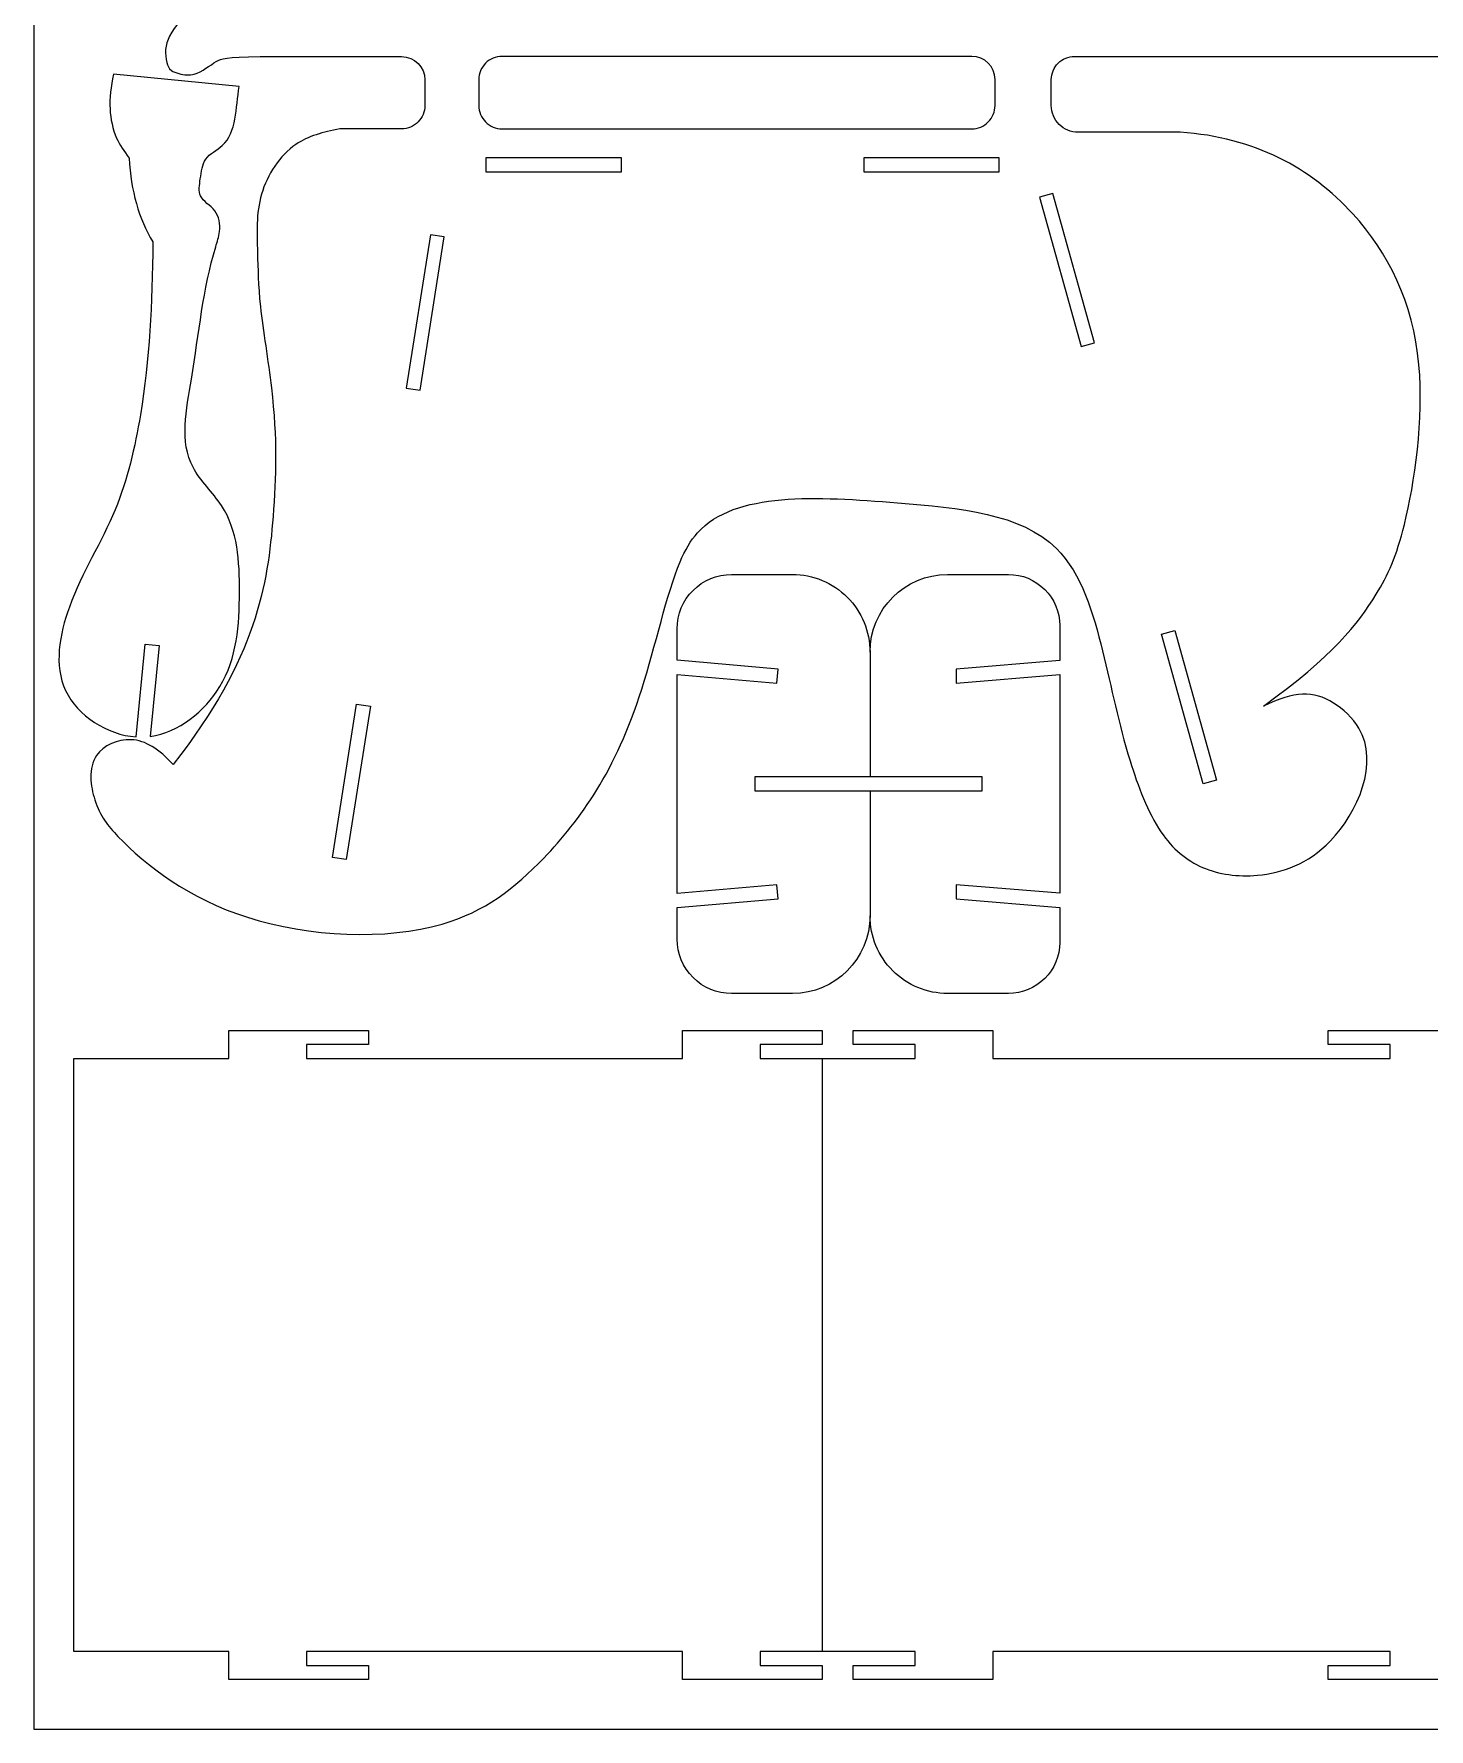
# Model space of a CAD drawing. Header units: centimetres. Extents: x -49.9 to 7.9, y -29.9 to 29.9.
# Drawn here: x -49.9 to -19.03, y -29.9 to 7.59 of the extents above; entities that cross this region are included whole.
import ezdxf

# ---------------------------------------------------------------- set-up
doc = ezdxf.new("R2010")
doc.units = ezdxf.units.CM
doc.header["$MEASUREMENT"] = 0
doc.layers.add('Capa 1', color=7, linetype='Continuous')

msp = doc.modelspace()

# ---------------------------------------------------------------- linework, layer by layer
at = {"layer": 'Capa 1', "color": 250, "lineweight": 20}
msp.add_lwpolyline([(-49.90008, -29.9), (7.89992, -29.9), (7.89992, 29.9), (-49.90008, 29.9), (-49.90008, -29.9)], close=True, dxfattribs=at)
at = {"layer": 'Capa 1', "color": 5, "lineweight": 9}
for points, knots in [([(-46.06931, 8.08966), (-46.39186, 8.04706), (-46.62519, 8.05703), (-46.89713, 7.54294), (-46.89713, 7.54294), (-47.003, 7.34279), (-47.00631, 7.1474), (-46.95833, 6.95998), (-46.95833, 6.95998), (-46.94168, 6.89497), (-46.91886, 6.8309), (-46.8586, 6.78635), (-46.8586, 6.78635), (-46.81539, 6.75441), (-46.75292, 6.73249), (-46.69502, 6.71655), (-46.69502, 6.71655), (-46.56568, 6.68096), (-46.45919, 6.67523), (-46.35267, 6.70527), (-46.35267, 6.70527), (-46.17721, 6.75475), (-46.00167, 6.90129), (-45.86429, 6.98475), (-45.86429, 6.98475), (-45.7522, 7.05286), (-45.66551, 7.07897), (-44.89481, 7.09058)], [0, 0, 0, 0, 0.125, 0.125, 0.125, 0.125, 0.25, 0.25, 0.25, 0.25, 0.375, 0.375, 0.375, 0.375, 0.5, 0.5, 0.5, 0.5, 0.625, 0.625, 0.625, 0.625, 0.75, 0.75, 0.75, 0.75, 1, 1, 1, 1]), ([(-39.54175, 7.09704), (-39.67832, 7.09704), (-39.8093, 7.04279), (-39.90587, 6.94622), (-39.90587, 6.94622), (-40.00245, 6.84964), (-40.0567, 6.71866), (-40.0567, 6.58209)], [0, 0, 0, 0, 0.33333333, 0.33333333, 0.33333333, 0.33333333, 1, 1, 1, 1]), ([(-27.38778, 6.58209), (-27.38778, 6.71866), (-27.33353, 6.84964), (-27.23696, 6.94622), (-27.23696, 6.94622), (-27.14038, 7.04279), (-27.00941, 7.09704), (-26.87283, 7.09704)], [0, 0, 0, 0, 0.33333333, 0.33333333, 0.33333333, 0.33333333, 1, 1, 1, 1]), ([(-47.32675, -7.94338), (-47.32675, -7.94338), (-47.12891, -5.93433), (-47.12891, -5.93433), (-47.12891, -5.93433), (-47.12891, -5.93433), (-47.43639, -5.90405), (-47.43639, -5.90405), (-47.43639, -5.90405), (-47.43639, -5.90405), (-47.63825, -7.9539), (-47.63825, -7.9539), (-47.63825, -7.9539), (-48.28685, -7.91174), (-48.93498, -7.48449), (-49.19714, -6.93169), (-49.19714, -6.93169), (-49.46113, -6.37497), (-49.33364, -5.69092), (-49.11558, -5.08618), (-49.11558, -5.08618), (-48.8345, -4.30672), (-48.4029, -3.65904), (-48.10188, -2.93168), (-48.10188, -2.93168), (-47.82729, -2.26822), (-47.66131, -1.53845), (-47.54448, -0.83247), (-47.54448, -0.83247), (-47.33789, 0.41576), (-47.28484, 1.58971), (-47.26749, 2.99764), (-47.26749, 2.99764), (-47.57895, 3.50434), (-47.75346, 4.12101), (-47.79105, 4.84768), (-47.79105, 4.84768), (-47.90544, 5.00187), (-48.00085, 5.13518), (-48.07047, 5.29051), (-48.07047, 5.29051), (-48.15737, 5.48438), (-48.20407, 5.71256), (-48.21538, 5.92776), (-48.21538, 5.92776), (-48.22886, 6.18486), (-48.19174, 6.42341), (-48.13886, 6.70473), (-48.13886, 6.70473), (-48.13886, 6.70473), (-45.35511, 6.4306), (-45.35511, 6.4306), (-45.35511, 6.4306), (-45.44474, 5.95478), (-45.40374, 5.41905), (-45.73277, 5.12325), (-45.73277, 5.12325), (-45.84815, 5.01954), (-46.00902, 4.94532), (-46.09587, 4.82526), (-46.09587, 4.82526), (-46.18021, 4.7087), (-46.19476, 4.54889), (-46.2177, 4.38571), (-46.2177, 4.38571), (-46.23653, 4.25159), (-46.26104, 4.11515), (-46.21388, 4.01079), (-46.21388, 4.01079), (-46.15644, 3.88372), (-45.99273, 3.80416), (-45.89802, 3.68112), (-45.89802, 3.68112), (-45.80058, 3.55453), (-45.77622, 3.3819), (-45.79387, 3.22303), (-45.79387, 3.22303), (-45.807, 3.1046), (-45.84348, 2.99386), (-45.87711, 2.88291), (-45.87711, 2.88291), (-46.16276, 1.94075), (-46.24326, 0.98685), (-46.41463, -0.042), (-46.41463, -0.042), (-46.52724, -0.71819), (-46.67913, -1.42681), (-46.37948, -1.9925), (-46.37948, -1.9925), (-46.22191, -2.28997), (-45.93948, -2.54794), (-45.74802, -2.84028), (-45.74802, -2.84028), (-45.38534, -3.3941), (-45.34903, -4.07129), (-45.35166, -4.74956), (-45.35166, -4.74956), (-45.35448, -5.47989), (-45.40243, -6.21146), (-45.7854, -6.84274), (-45.7854, -6.84274), (-46.11595, -7.38764), (-46.69612, -7.8578), (-47.32675, -7.94338)], [0, 0, 0, 0, 0.03703704, 0.03703704, 0.03703704, 0.03703704, 0.07407407, 0.07407407, 0.07407407, 0.07407407, 0.11111111, 0.11111111, 0.11111111, 0.11111111, 0.14814815, 0.14814815, 0.14814815, 0.14814815, 0.18518519, 0.18518519, 0.18518519, 0.18518519, 0.22222222, 0.22222222, 0.22222222, 0.22222222, 0.25925926, 0.25925926, 0.25925926, 0.25925926, 0.2962963, 0.2962963, 0.2962963, 0.2962963, 0.33333333, 0.33333333, 0.33333333, 0.33333333, 0.37037037, 0.37037037, 0.37037037, 0.37037037, 0.40740741, 0.40740741, 0.40740741, 0.40740741, 0.44444444, 0.44444444, 0.44444444, 0.44444444, 0.48148148, 0.48148148, 0.48148148, 0.48148148, 0.51851852, 0.51851852, 0.51851852, 0.51851852, 0.55555556, 0.55555556, 0.55555556, 0.55555556, 0.59259259, 0.59259259, 0.59259259, 0.59259259, 0.62962963, 0.62962963, 0.62962963, 0.62962963, 0.66666667, 0.66666667, 0.66666667, 0.66666667, 0.7037037, 0.7037037, 0.7037037, 0.7037037, 0.74074074, 0.74074074, 0.74074074, 0.74074074, 0.77777778, 0.77777778, 0.77777778, 0.77777778, 0.81481481, 0.81481481, 0.81481481, 0.81481481, 0.85185185, 0.85185185, 0.85185185, 0.85185185, 0.88888889, 0.88888889, 0.88888889, 0.88888889, 0.92592593, 0.92592593, 0.92592593, 0.92592593, 1, 1, 1, 1]), ([(-41.24886, 6.00936), (-41.24886, 5.87279), (-41.30311, 5.74181), (-41.39969, 5.64524), (-41.39969, 5.64524), (-41.49625, 5.54866), (-41.62723, 5.49442), (-41.7638, 5.49442)], [0, 0, 0, 0, 0.33333333, 0.33333333, 0.33333333, 0.33333333, 1, 1, 1, 1]), ([(-40.0567, 6.00936), (-40.0567, 5.87279), (-40.00245, 5.74181), (-39.90587, 5.64524), (-39.90587, 5.64524), (-39.8093, 5.54866), (-39.67832, 5.49442), (-39.54175, 5.49442)], [0, 0, 0, 0, 0.33333333, 0.33333333, 0.33333333, 0.33333333, 1, 1, 1, 1]), ([(-29.14827, 5.49442), (-29.01171, 5.49442), (-28.88072, 5.54866), (-28.78414, 5.64524), (-28.78414, 5.64524), (-28.68758, 5.74181), (-28.63333, 5.87279), (-28.63333, 6.00936)], [0, 0, 0, 0, 0.33333333, 0.33333333, 0.33333333, 0.33333333, 1, 1, 1, 1]), ([(-26.7967, 5.41828), (-26.95347, 5.41828), (-27.10381, 5.48055), (-27.21466, 5.59141), (-27.21466, 5.59141), (-27.32551, 5.70226), (-27.38778, 5.8526), (-27.38778, 6.00936)], [0, 0, 0, 0, 0.33333333, 0.33333333, 0.33333333, 0.33333333, 1, 1, 1, 1]), ([(-43.13101, 5.49442), (-43.50154, 5.41883), (-43.82657, 5.33865), (-44.10312, 5.14988), (-44.10312, 5.14988), (-44.46038, 4.90602), (-44.73673, 4.48095), (-44.86292, 4.047), (-44.86292, 4.047), (-44.98801, 3.6168), (-44.96554, 3.17789), (-44.95328, 2.76757), (-44.95328, 2.76757), (-44.94211, 2.39361), (-44.93943, 2.04341), (-44.88722, 1.56153), (-44.88722, 1.56153), (-44.83058, 1.03874), (-44.71566, 0.36097), (-44.64553, -0.23597), (-44.64553, -0.23597), (-44.51266, -1.36697), (-44.5406, -2.20778), (-44.60855, -3.07864), (-44.60855, -3.07864), (-44.72634, -4.58829), (-44.96436, -6.18825), (-46.81755, -8.56797), (-46.81755, -8.56797), (-47.12848, -8.22057), (-47.43421, -8.03249), (-47.74887, -8.01704), (-47.74887, -8.01704), (-48.05032, -8.00225), (-48.35997, -8.14589), (-48.5126, -8.36734), (-48.5126, -8.36734), (-48.70415, -8.64527), (-48.64836, -9.04576), (-48.55106, -9.34734), (-48.55106, -9.34734), (-48.43518, -9.70651), (-48.26042, -9.92541), (-48.03932, -10.15676), (-48.03932, -10.15676), (-47.42708, -10.79734), (-46.45953, -11.53338), (-45.17705, -11.94523), (-45.17705, -11.94523), (-43.81652, -12.38214), (-42.10156, -12.45423), (-40.86286, -12.09416), (-40.86286, -12.09416), (-39.92405, -11.82127), (-39.2588, -11.30016), (-38.61759, -10.63398), (-38.61759, -10.63398), (-37.80296, -9.78764), (-37.02711, -8.70717), (-36.4511, -6.90081), (-36.4511, -6.90081), (-36.14744, -5.94852), (-35.89932, -4.79448), (-35.60268, -4.08609), (-35.60268, -4.08609), (-35.48958, -3.81601), (-35.36942, -3.6107), (-35.21586, -3.44073), (-35.21586, -3.44073), (-34.38468, -2.52074), (-32.57478, -2.63583), (-30.7917, -2.77837), (-30.7917, -2.77837), (-29.41556, -2.88838), (-28.05539, -3.01475), (-27.27662, -3.78667), (-27.27662, -3.78667), (-26.71504, -4.3433), (-26.45578, -5.23562), (-26.25544, -6.04966), (-26.25544, -6.04966), (-26.04776, -6.89356), (-25.90338, -7.65334), (-25.64638, -8.48245), (-25.64638, -8.48245), (-25.47355, -9.03998), (-25.2498, -9.62886), (-24.9643, -10.05321), (-24.9643, -10.05321), (-24.70523, -10.43828), (-24.3953, -10.68786), (-24.04408, -10.84049), (-24.04408, -10.84049), (-23.67667, -11.00016), (-23.2641, -11.05373), (-22.82629, -11.01391), (-22.82629, -11.01391), (-22.28619, -10.96479), (-21.70766, -10.77354), (-21.20973, -10.25464), (-21.20973, -10.25464), (-20.60938, -9.62902), (-20.12618, -8.52714), (-20.58275, -7.76091), (-20.58275, -7.76091), (-20.71796, -7.53398), (-20.93562, -7.33649), (-21.14365, -7.20554), (-21.14365, -7.20554), (-21.59562, -6.92101), (-22.00218, -6.95055), (-22.69482, -7.27236), (-22.69482, -7.27236), (-21.16322, -6.17397), (-20.59745, -5.45442), (-20.2007, -4.80151), (-20.2007, -4.80151), (-19.93876, -4.37043), (-19.75048, -3.96842), (-19.57495, -3.25682), (-19.57495, -3.25682), (-19.34977, -2.34403), (-19.14556, -0.92186), (-19.25464, 0.27294), (-19.25464, 0.27294), (-19.38242, 1.67238), (-19.94004, 2.75989), (-20.71564, 3.61048), (-20.71564, 3.61048), (-21.64348, 4.62805), (-22.88327, 5.30655), (-24.53454, 5.41828)], [0, 0, 0, 0, 0.02941176, 0.02941176, 0.02941176, 0.02941176, 0.05882353, 0.05882353, 0.05882353, 0.05882353, 0.08823529, 0.08823529, 0.08823529, 0.08823529, 0.11764706, 0.11764706, 0.11764706, 0.11764706, 0.14705882, 0.14705882, 0.14705882, 0.14705882, 0.17647059, 0.17647059, 0.17647059, 0.17647059, 0.20588235, 0.20588235, 0.20588235, 0.20588235, 0.23529412, 0.23529412, 0.23529412, 0.23529412, 0.26470588, 0.26470588, 0.26470588, 0.26470588, 0.29411765, 0.29411765, 0.29411765, 0.29411765, 0.32352941, 0.32352941, 0.32352941, 0.32352941, 0.35294118, 0.35294118, 0.35294118, 0.35294118, 0.38235294, 0.38235294, 0.38235294, 0.38235294, 0.41176471, 0.41176471, 0.41176471, 0.41176471, 0.44117647, 0.44117647, 0.44117647, 0.44117647, 0.47058824, 0.47058824, 0.47058824, 0.47058824, 0.5, 0.5, 0.5, 0.5, 0.52941176, 0.52941176, 0.52941176, 0.52941176, 0.55882353, 0.55882353, 0.55882353, 0.55882353, 0.58823529, 0.58823529, 0.58823529, 0.58823529, 0.61764706, 0.61764706, 0.61764706, 0.61764706, 0.64705882, 0.64705882, 0.64705882, 0.64705882, 0.67647059, 0.67647059, 0.67647059, 0.67647059, 0.70588235, 0.70588235, 0.70588235, 0.70588235, 0.73529412, 0.73529412, 0.73529412, 0.73529412, 0.76470588, 0.76470588, 0.76470588, 0.76470588, 0.79411765, 0.79411765, 0.79411765, 0.79411765, 0.82352941, 0.82352941, 0.82352941, 0.82352941, 0.85294118, 0.85294118, 0.85294118, 0.85294118, 0.88235294, 0.88235294, 0.88235294, 0.88235294, 0.91176471, 0.91176471, 0.91176471, 0.91176471, 0.94117647, 0.94117647, 0.94117647, 0.94117647, 1, 1, 1, 1]), ([(-39.89956, 4.85107), (-39.89956, 4.85107), (-36.89956, 4.85107), (-36.89956, 4.85107), (-36.89956, 4.85107), (-36.89956, 4.85107), (-36.89956, 4.54107), (-36.89956, 4.54107), (-36.89956, 4.54107), (-36.89956, 4.54107), (-39.89956, 4.54107), (-39.89956, 4.54107), (-39.89956, 4.54107), (-39.89956, 4.54107), (-39.89956, 4.85107), (-39.89956, 4.85107)], [0, 0, 0, 0, 0.2, 0.2, 0.2, 0.2, 0.4, 0.4, 0.4, 0.4, 0.6, 0.6, 0.6, 0.6, 1, 1, 1, 1]), ([(-31.53873, 4.85107), (-31.53873, 4.85107), (-28.53873, 4.85107), (-28.53873, 4.85107), (-28.53873, 4.85107), (-28.53873, 4.85107), (-28.53873, 4.54107), (-28.53873, 4.54107), (-28.53873, 4.54107), (-28.53873, 4.54107), (-31.53873, 4.54107), (-31.53873, 4.54107), (-31.53873, 4.54107), (-31.53873, 4.54107), (-31.53873, 4.85107), (-31.53873, 4.85107)], [0, 0, 0, 0, 0.2, 0.2, 0.2, 0.2, 0.4, 0.4, 0.4, 0.4, 0.6, 0.6, 0.6, 0.6, 1, 1, 1, 1]), ([(-26.72956, 0.67746), (-26.72956, 0.67746), (-27.65273, 3.98399), (-27.65273, 3.98399), (-27.65273, 3.98399), (-27.65273, 3.98399), (-27.35514, 4.06707), (-27.35514, 4.06707), (-27.35514, 4.06707), (-27.35514, 4.06707), (-26.43197, 0.76054), (-26.43197, 0.76054), (-26.43197, 0.76054), (-26.43197, 0.76054), (-26.72956, 0.67746), (-26.72956, 0.67746)], [0, 0, 0, 0, 0.2, 0.2, 0.2, 0.2, 0.4, 0.4, 0.4, 0.4, 0.6, 0.6, 0.6, 0.6, 1, 1, 1, 1]), ([(-41.66094, -0.23993), (-41.66094, -0.23993), (-41.12741, 3.15135), (-41.12741, 3.15135), (-41.12741, 3.15135), (-41.12741, 3.15135), (-40.82219, 3.10333), (-40.82219, 3.10333), (-40.82219, 3.10333), (-40.82219, 3.10333), (-41.35572, -0.28795), (-41.35572, -0.28795), (-41.35572, -0.28795), (-41.35572, -0.28795), (-41.66094, -0.23993), (-41.66094, -0.23993)], [0, 0, 0, 0, 0.2, 0.2, 0.2, 0.2, 0.4, 0.4, 0.4, 0.4, 0.6, 0.6, 0.6, 0.6, 1, 1, 1, 1]), ([(-35.66714, -5.56328), (-35.66714, -5.24461), (-35.54054, -4.93899), (-35.31521, -4.71366), (-35.31521, -4.71366), (-35.08988, -4.48833), (-34.78425, -4.36174), (-34.46559, -4.36174)], [0, 0, 0, 0, 0.33333333, 0.33333333, 0.33333333, 0.33333333, 1, 1, 1, 1]), ([(-33.11639, -4.36174), (-32.66115, -4.36174), (-32.22454, -4.54257), (-31.90264, -4.86448), (-31.90264, -4.86448), (-31.58074, -5.18639), (-31.3999, -5.62299), (-31.3999, -6.07824)], [0, 0, 0, 0, 0.33333333, 0.33333333, 0.33333333, 0.33333333, 1, 1, 1, 1]), ([(-28.33418, -4.36171), (-28.03411, -4.36171), (-27.74632, -4.48092), (-27.53413, -4.69311), (-27.53413, -4.69311), (-27.32196, -4.90529), (-27.20274, -5.19307), (-27.20274, -5.49314)], [0, 0, 0, 0, 0.33333333, 0.33333333, 0.33333333, 0.33333333, 1, 1, 1, 1]), ([(-33.43368, -11.53551), (-33.43368, -11.53551), (-33.4606, -11.22771), (-33.4606, -11.22771), (-33.4606, -11.22771), (-33.4606, -11.22771), (-35.66714, -11.42076), (-35.66714, -11.42076), (-35.66714, -11.42076), (-35.66714, -11.42076), (-35.66714, -6.57178), (-35.66714, -6.57178), (-35.66714, -6.57178), (-35.66714, -6.57178), (-33.4606, -6.76483), (-33.4606, -6.76483), (-33.4606, -6.76483), (-33.4606, -6.76483), (-33.43368, -6.45703), (-33.43368, -6.45703), (-33.43368, -6.45703), (-33.43368, -6.45703), (-35.66714, -6.26164), (-35.66714, -6.26164), (-35.66714, -6.26164), (-35.66714, -6.26164), (-35.66714, -5.56328), (-35.66714, -5.56328)], [0, 0, 0, 0, 0.125, 0.125, 0.125, 0.125, 0.25, 0.25, 0.25, 0.25, 0.375, 0.375, 0.375, 0.375, 0.5, 0.5, 0.5, 0.5, 0.625, 0.625, 0.625, 0.625, 0.75, 0.75, 0.75, 0.75, 1, 1, 1, 1]), ([(-27.20274, -5.49314), (-27.20274, -5.49314), (-27.20274, -6.26893), (-27.20274, -6.26893), (-27.20274, -6.26893), (-27.20274, -6.26893), (-29.4903, -6.45584), (-29.4903, -6.45584)], [0, 0, 0, 0, 0.33333333, 0.33333333, 0.33333333, 0.33333333, 1, 1, 1, 1]), ([(-24.02991, -8.99182), (-24.02991, -8.99182), (-23.73233, -8.90874), (-23.73233, -8.90874), (-23.73233, -8.90874), (-23.73233, -8.90874), (-24.65551, -5.6022), (-24.65551, -5.6022), (-24.65551, -5.6022), (-24.65551, -5.6022), (-24.95309, -5.68528), (-24.95309, -5.68528), (-24.95309, -5.68528), (-24.95309, -5.68528), (-24.02991, -8.99182), (-24.02991, -8.99182)], [0, 0, 0, 0, 0.2, 0.2, 0.2, 0.2, 0.4, 0.4, 0.4, 0.4, 0.6, 0.6, 0.6, 0.6, 1, 1, 1, 1]), ([(-31.3999, -6.07824), (-31.3999, -6.07824), (-31.3999, -8.84179), (-31.3999, -8.84179), (-31.3999, -8.84179), (-31.3999, -8.84179), (-33.95064, -8.84179), (-33.95064, -8.84179), (-33.95064, -8.84179), (-33.95064, -8.84179), (-33.95064, -9.15075), (-33.95064, -9.15075), (-33.95064, -9.15075), (-33.95064, -9.15075), (-31.3999, -9.15075), (-31.3999, -9.15075)], [0, 0, 0, 0, 0.2, 0.2, 0.2, 0.2, 0.4, 0.4, 0.4, 0.4, 0.6, 0.6, 0.6, 0.6, 1, 1, 1, 1]), ([(-29.4903, -6.45584), (-29.4903, -6.45584), (-29.4903, -6.76481), (-29.4903, -6.76481), (-29.4903, -6.76481), (-29.4903, -6.76481), (-27.20274, -6.5779), (-27.20274, -6.5779), (-27.20274, -6.5779), (-27.20274, -6.5779), (-27.20274, -11.41462), (-27.20274, -11.41462), (-27.20274, -11.41462), (-27.20274, -11.41462), (-29.4903, -11.22652), (-29.4903, -11.22652), (-29.4903, -11.22652), (-29.4903, -11.22652), (-29.4903, -11.53667), (-29.4903, -11.53667), (-29.4903, -11.53667), (-29.4903, -11.53667), (-27.20274, -11.72475), (-27.20274, -11.72475), (-27.20274, -11.72475), (-27.20274, -11.72475), (-27.20274, -12.49936), (-27.20274, -12.49936)], [0, 0, 0, 0, 0.125, 0.125, 0.125, 0.125, 0.25, 0.25, 0.25, 0.25, 0.375, 0.375, 0.375, 0.375, 0.5, 0.5, 0.5, 0.5, 0.625, 0.625, 0.625, 0.625, 0.75, 0.75, 0.75, 0.75, 1, 1, 1, 1]), ([(-43.29401, -10.62013), (-43.29401, -10.62013), (-42.98879, -10.66815), (-42.98879, -10.66815), (-42.98879, -10.66815), (-42.98879, -10.66815), (-42.45526, -7.27687), (-42.45526, -7.27687), (-42.45526, -7.27687), (-42.45526, -7.27687), (-42.76047, -7.22885), (-42.76047, -7.22885), (-42.76047, -7.22885), (-42.76047, -7.22885), (-43.29401, -10.62013), (-43.29401, -10.62013)], [0, 0, 0, 0, 0.2, 0.2, 0.2, 0.2, 0.4, 0.4, 0.4, 0.4, 0.6, 0.6, 0.6, 0.6, 1, 1, 1, 1]), ([(-31.3999, -9.15075), (-31.3999, -9.15075), (-31.3999, -11.91432), (-31.3999, -11.91433), (-31.3999, -11.91433), (-31.3999, -12.86231), (-32.1684, -13.6308), (-33.11639, -13.6308)], [0, 0, 0, 0, 0.33333333, 0.33333333, 0.33333333, 0.33333333, 1, 1, 1, 1]), ([(-35.66714, -12.42926), (-35.66714, -12.42926), (-35.66714, -11.73092), (-35.66714, -11.73092), (-35.66714, -11.73092), (-35.66714, -11.73092), (-33.43368, -11.53551), (-33.43368, -11.53551)], [0, 0, 0, 0, 0.33333333, 0.33333333, 0.33333333, 0.33333333, 1, 1, 1, 1]), ([(-29.68338, -13.63079), (-30.13862, -13.63079), (-30.5752, -13.44994), (-30.89712, -13.12803), (-30.89712, -13.12803), (-31.21902, -12.80613), (-31.39988, -12.36954), (-31.39988, -11.91429)], [0, 0, 0, 0, 0.33333333, 0.33333333, 0.33333333, 0.33333333, 1, 1, 1, 1]), ([(-34.46559, -13.6308), (-34.78425, -13.6308), (-35.08988, -13.50422), (-35.31521, -13.27888), (-35.31521, -13.27888), (-35.54054, -13.05355), (-35.66714, -12.74793), (-35.66714, -12.42926)], [0, 0, 0, 0, 0.33333333, 0.33333333, 0.33333333, 0.33333333, 1, 1, 1, 1]), ([(-27.20274, -12.49936), (-27.20274, -12.79944), (-27.32196, -13.08722), (-27.53413, -13.29941), (-27.53413, -13.29941), (-27.74632, -13.51159), (-28.03411, -13.63079), (-28.33418, -13.63079)], [0, 0, 0, 0, 0.33333333, 0.33333333, 0.33333333, 0.33333333, 1, 1, 1, 1]), ([(-43.87037, -15.06946), (-43.87037, -15.06946), (-35.54779, -15.06946), (-35.54779, -15.06946), (-35.54779, -15.06946), (-35.54779, -15.06946), (-35.54779, -14.45152), (-35.54779, -14.45152), (-35.54779, -14.45152), (-35.54779, -14.45152), (-32.4581, -14.45152), (-32.4581, -14.45152), (-32.4581, -14.45152), (-32.4581, -14.45152), (-32.4581, -14.76049), (-32.4581, -14.76049), (-32.4581, -14.76049), (-32.4581, -14.76049), (-33.83131, -14.76049), (-33.83131, -14.76049), (-33.83131, -14.76049), (-33.83131, -14.76049), (-33.83131, -15.06946), (-33.83131, -15.06946), (-33.83131, -15.06946), (-33.83131, -15.06946), (-32.4581, -15.06946), (-32.4581, -15.06946), (-32.4581, -15.06946), (-32.4581, -15.06946), (-32.4581, -28.18348), (-32.4581, -28.18348), (-32.4581, -28.18348), (-32.4581, -28.18348), (-33.83131, -28.18348), (-33.83131, -28.18348), (-33.83131, -28.18348), (-33.83131, -28.18348), (-33.83131, -28.49245), (-33.83131, -28.49245), (-33.83131, -28.49245), (-33.83131, -28.49245), (-32.4581, -28.49245), (-32.4581, -28.49245), (-32.4581, -28.49245), (-32.4581, -28.49245), (-32.4581, -28.80142), (-32.4581, -28.80142), (-32.4581, -28.80142), (-32.4581, -28.80142), (-35.54779, -28.80142), (-35.54779, -28.80142), (-35.54779, -28.80142), (-35.54779, -28.80142), (-35.54779, -28.18348), (-35.54779, -28.18348), (-35.54779, -28.18348), (-35.54779, -28.18348), (-43.87037, -28.18348), (-43.87037, -28.18348), (-43.87037, -28.18348), (-43.87037, -28.18348), (-43.87037, -28.49245), (-43.87037, -28.49245), (-43.87037, -28.49245), (-43.87037, -28.49245), (-42.49716, -28.49245), (-42.49716, -28.49245), (-42.49716, -28.49245), (-42.49716, -28.49245), (-42.49716, -28.80142), (-42.49716, -28.80142), (-42.49716, -28.80142), (-42.49716, -28.80142), (-45.58686, -28.80142), (-45.58686, -28.80142), (-45.58686, -28.80142), (-45.58686, -28.80142), (-45.58686, -28.18348), (-45.58686, -28.18348), (-45.58686, -28.18348), (-45.58686, -28.18348), (-49.01985, -28.18348), (-49.01985, -28.18348), (-49.01985, -28.18348), (-49.01985, -28.18348), (-49.01985, -15.06946), (-49.01985, -15.06946), (-49.01985, -15.06946), (-49.01985, -15.06946), (-45.58686, -15.06946), (-45.58686, -15.06946), (-45.58686, -15.06946), (-45.58686, -15.06946), (-45.58686, -14.45152), (-45.58686, -14.45152), (-45.58686, -14.45152), (-45.58686, -14.45152), (-42.49716, -14.45152), (-42.49716, -14.45152), (-42.49716, -14.45152), (-42.49716, -14.45152), (-42.49716, -14.76049), (-42.49716, -14.76049)], [0, 0, 0, 0, 0.03703704, 0.03703704, 0.03703704, 0.03703704, 0.07407407, 0.07407407, 0.07407407, 0.07407407, 0.11111111, 0.11111111, 0.11111111, 0.11111111, 0.14814815, 0.14814815, 0.14814815, 0.14814815, 0.18518519, 0.18518519, 0.18518519, 0.18518519, 0.22222222, 0.22222222, 0.22222222, 0.22222222, 0.25925926, 0.25925926, 0.25925926, 0.25925926, 0.2962963, 0.2962963, 0.2962963, 0.2962963, 0.33333333, 0.33333333, 0.33333333, 0.33333333, 0.37037037, 0.37037037, 0.37037037, 0.37037037, 0.40740741, 0.40740741, 0.40740741, 0.40740741, 0.44444444, 0.44444444, 0.44444444, 0.44444444, 0.48148148, 0.48148148, 0.48148148, 0.48148148, 0.51851852, 0.51851852, 0.51851852, 0.51851852, 0.55555556, 0.55555556, 0.55555556, 0.55555556, 0.59259259, 0.59259259, 0.59259259, 0.59259259, 0.62962963, 0.62962963, 0.62962963, 0.62962963, 0.66666667, 0.66666667, 0.66666667, 0.66666667, 0.7037037, 0.7037037, 0.7037037, 0.7037037, 0.74074074, 0.74074074, 0.74074074, 0.74074074, 0.77777778, 0.77777778, 0.77777778, 0.77777778, 0.81481481, 0.81481481, 0.81481481, 0.81481481, 0.85185185, 0.85185185, 0.85185185, 0.85185185, 0.88888889, 0.88888889, 0.88888889, 0.88888889, 0.92592593, 0.92592593, 0.92592593, 0.92592593, 1, 1, 1, 1]), ([(-32.45811, -15.06946), (-32.45811, -15.06946), (-30.39832, -15.06946), (-30.39832, -15.06946), (-30.39832, -15.06946), (-30.39832, -15.06946), (-30.39832, -14.76049), (-30.39832, -14.76049), (-30.39832, -14.76049), (-30.39832, -14.76049), (-31.77151, -14.76049), (-31.77151, -14.76049), (-31.77151, -14.76049), (-31.77151, -14.76049), (-31.77151, -14.45152), (-31.77151, -14.45152), (-31.77151, -14.45152), (-31.77151, -14.45152), (-28.68182, -14.45152), (-28.68182, -14.45152), (-28.68182, -14.45152), (-28.68182, -14.45152), (-28.68182, -15.06946), (-28.68182, -15.06946), (-28.68182, -15.06946), (-28.68182, -15.06946), (-19.89044, -15.06946), (-19.89044, -15.06946), (-19.89044, -15.06946), (-19.89044, -15.06946), (-19.89044, -14.76049), (-19.89044, -14.76049), (-19.89044, -14.76049), (-19.89044, -14.76049), (-21.26364, -14.76049), (-21.26364, -14.76049), (-21.26364, -14.76049), (-21.26364, -14.76049), (-21.26364, -14.45152), (-21.26364, -14.45152), (-21.26364, -14.45152), (-21.26364, -14.45152), (-18.17395, -14.45152), (-18.17395, -14.45152), (-18.17395, -14.45152), (-18.17395, -14.45152), (-18.17395, -15.06946), (-18.17395, -15.06946), (-18.17395, -15.06946), (-18.17395, -15.06946), (-15.27053, -15.06946), (-15.27053, -15.06946), (-15.27053, -15.06946), (-15.27053, -15.06946), (-15.27053, -28.18349), (-15.27053, -28.18349), (-15.27053, -28.18349), (-15.27053, -28.18349), (-18.17395, -28.18349), (-18.17395, -28.18349), (-18.17395, -28.18349), (-18.17395, -28.18349), (-18.17395, -28.80142), (-18.17395, -28.80142), (-18.17395, -28.80142), (-18.17395, -28.80142), (-21.26364, -28.80142), (-21.26364, -28.80142), (-21.26364, -28.80142), (-21.26364, -28.80142), (-21.26364, -28.49245), (-21.26364, -28.49245), (-21.26364, -28.49245), (-21.26364, -28.49245), (-19.89044, -28.49245), (-19.89044, -28.49245), (-19.89044, -28.49245), (-19.89044, -28.49245), (-19.89044, -28.18349), (-19.89044, -28.18349), (-19.89044, -28.18349), (-19.89044, -28.18349), (-28.68182, -28.18349), (-28.68182, -28.18349), (-28.68182, -28.18349), (-28.68182, -28.18349), (-28.68182, -28.80142), (-28.68182, -28.80142), (-28.68182, -28.80142), (-28.68182, -28.80142), (-31.77151, -28.80142), (-31.77151, -28.80142), (-31.77151, -28.80142), (-31.77151, -28.80142), (-31.77151, -28.49245), (-31.77151, -28.49245), (-31.77151, -28.49245), (-31.77151, -28.49245), (-30.39832, -28.49245), (-30.39832, -28.49245), (-30.39832, -28.49245), (-30.39832, -28.49245), (-30.39832, -28.18349), (-30.39832, -28.18349), (-30.39832, -28.18349), (-30.39832, -28.18349), (-32.45811, -28.18349), (-32.45811, -28.18349)], [0, 0, 0, 0, 0.03571429, 0.03571429, 0.03571429, 0.03571429, 0.07142857, 0.07142857, 0.07142857, 0.07142857, 0.10714286, 0.10714286, 0.10714286, 0.10714286, 0.14285714, 0.14285714, 0.14285714, 0.14285714, 0.17857143, 0.17857143, 0.17857143, 0.17857143, 0.21428571, 0.21428571, 0.21428571, 0.21428571, 0.25, 0.25, 0.25, 0.25, 0.28571429, 0.28571429, 0.28571429, 0.28571429, 0.32142857, 0.32142857, 0.32142857, 0.32142857, 0.35714286, 0.35714286, 0.35714286, 0.35714286, 0.39285714, 0.39285714, 0.39285714, 0.39285714, 0.42857143, 0.42857143, 0.42857143, 0.42857143, 0.46428571, 0.46428571, 0.46428571, 0.46428571, 0.5, 0.5, 0.5, 0.5, 0.53571429, 0.53571429, 0.53571429, 0.53571429, 0.57142857, 0.57142857, 0.57142857, 0.57142857, 0.60714286, 0.60714286, 0.60714286, 0.60714286, 0.64285714, 0.64285714, 0.64285714, 0.64285714, 0.67857143, 0.67857143, 0.67857143, 0.67857143, 0.71428571, 0.71428571, 0.71428571, 0.71428571, 0.75, 0.75, 0.75, 0.75, 0.78571429, 0.78571429, 0.78571429, 0.78571429, 0.82142857, 0.82142857, 0.82142857, 0.82142857, 0.85714286, 0.85714286, 0.85714286, 0.85714286, 0.89285714, 0.89285714, 0.89285714, 0.89285714, 0.92857143, 0.92857143, 0.92857143, 0.92857143, 1, 1, 1, 1])]:
    msp.add_open_spline(points, degree=3, knots=knots, dxfattribs=at)
for points in [[(-44.89481, 7.09058), (-44.89481, 7.09058), (-41.7638, 7.09058), (-41.7638, 7.09058)], [(-41.7638, 7.09058), (-41.4794, 7.09058), (-41.24886, 6.86004), (-41.24886, 6.57564)], [(-29.14827, 7.09704), (-29.14827, 7.09704), (-39.54175, 7.09704), (-39.54175, 7.09704)], [(-28.63333, 6.58209), (-28.63333, 6.86649), (-28.86388, 7.09704), (-29.14827, 7.09704)], [(-26.87283, 7.09704), (-26.87283, 7.09704), (-18.35587, 7.09704), (-18.35587, 7.09704)], [(-41.24886, 6.57564), (-41.24886, 6.57564), (-41.24886, 6.00936), (-41.24886, 6.00936)], [(-40.0567, 6.58209), (-40.0567, 6.58209), (-40.0567, 6.00936), (-40.0567, 6.00936)], [(-28.63333, 6.00936), (-28.63333, 6.00936), (-28.63333, 6.58209), (-28.63333, 6.58209)], [(-27.38778, 6.00936), (-27.38778, 6.00936), (-27.38778, 6.58209), (-27.38778, 6.58209)], [(-41.7638, 5.49442), (-41.7638, 5.49442), (-43.13101, 5.49442), (-43.13101, 5.49442)], [(-39.54175, 5.49442), (-39.54175, 5.49442), (-29.14827, 5.49442), (-29.14827, 5.49442)], [(-24.53454, 5.41828), (-24.53454, 5.41828), (-26.7967, 5.41828), (-26.7967, 5.41828)], [(-34.46559, -4.36174), (-34.46559, -4.36174), (-33.11639, -4.36174), (-33.11639, -4.36174)], [(-31.39988, -6.0782), (-31.39986, -5.13022), (-30.63136, -4.36171), (-29.68338, -4.36171)], [(-29.68338, -4.36171), (-29.68338, -4.36171), (-28.33418, -4.36171), (-28.33418, -4.36171)], [(-28.91924, -8.84178), (-28.91924, -8.84178), (-31.39987, -8.84178), (-31.39987, -8.84178)], [(-28.91924, -9.15074), (-28.91924, -9.15074), (-28.91924, -8.84178), (-28.91924, -8.84178)], [(-31.39987, -9.15074), (-31.39987, -9.15074), (-28.91924, -9.15074), (-28.91924, -9.15074)], [(-33.11639, -13.6308), (-33.11639, -13.6308), (-34.46559, -13.6308), (-34.46559, -13.6308)], [(-28.33418, -13.63079), (-28.33418, -13.63079), (-29.68338, -13.63079), (-29.68338, -13.63079)], [(-43.87037, -14.76049), (-43.87037, -14.76049), (-43.87037, -15.06946), (-43.87037, -15.06946)], [(-42.49716, -14.76049), (-42.49716, -14.76049), (-43.87037, -14.76049), (-43.87037, -14.76049)]]:
    msp.add_open_spline(points, degree=3, dxfattribs=at)

doc.saveas('drawing.dxf')
